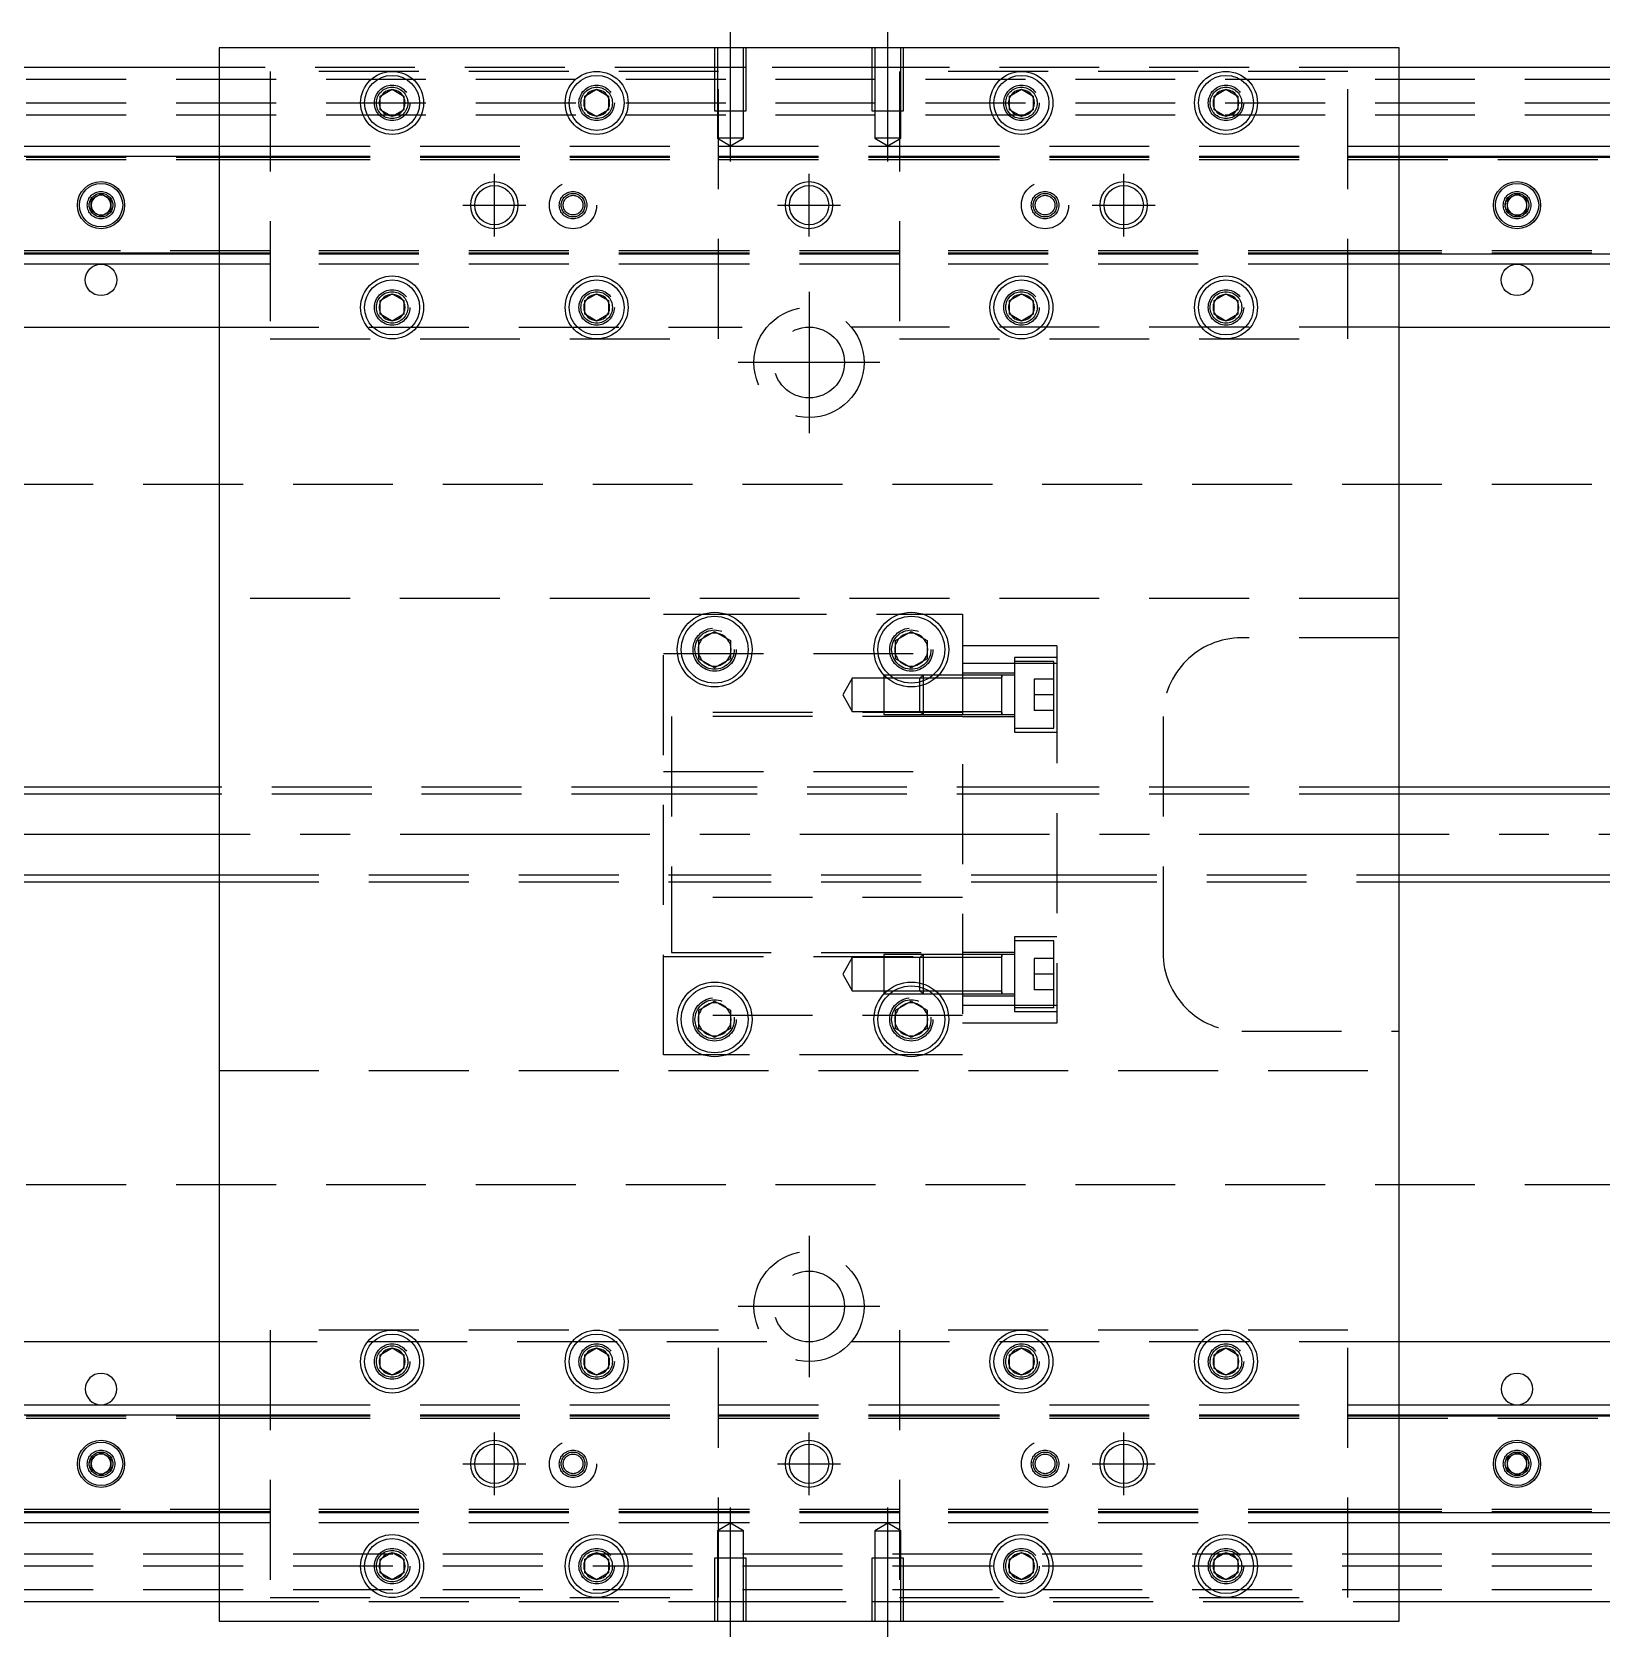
# Model space of a CAD drawing. Extents: x -8 to 770, y -272 to 102.
# Drawn here: x 191.2 to 390.8, y -102 to 102 of the extents above; entities that cross this region are included whole.
import ezdxf

# ---------------------------------------------------------------- set-up
doc = ezdxf.new("R2010")
doc.units = 0
doc.linetypes.add('CENTER', pattern=[50.8, 31.75, -6.35, 6.35, -6.35])
doc.linetypes.add('DASHED', pattern=[19.05, 12.7, -6.35])
doc.layers.get('0').update_dxf_attribs({"linetype": 'CONTINUOUS'})
doc.layers.add('CENTER', color=1, linetype='CENTER')

msp = doc.modelspace()

# ---------------------------------------------------------------- linework, layer by layer
at = {"color": 7, "linetype": 'CONTINUOUS'}
for p, q in [((365, 100), (215, 100)), ((215, 100), (215, -100)), ((365, -100), (365, 100)), ((215, 97.5), (0, 97.5)), ((580, 97.5), (365, 97.5)), ((235.5, 93.866026), (237, 94.73205)), ((235.5, 92.133974), (235.5, 93.866026)), ((237, 94.73205), (238.5, 93.866026)), ((238.5, 93.866026), (238.5, 92.133974)), ((261.5, 93.866026), (263, 94.73205)), ((261.5, 92.133974), (261.5, 93.866026)), ((263, 94.73205), (264.5, 93.866026)), ((264.5, 93.866026), (264.5, 92.133974)), ((315.5, 93.866026), (317, 94.73205)), ((315.5, 92.133974), (315.5, 93.866026)), ((317, 94.73205), (318.5, 93.866026)), ((318.5, 93.866026), (318.5, 92.133974)), ((341.5, 93.866026), (343, 94.73205)), ((341.5, 92.133974), (341.5, 93.866026)), ((343, 94.73205), (344.5, 93.866026)), ((344.5, 93.866026), (344.5, 92.133974)), ((237, 91.26795), (235.5, 92.133974)), ((238.5, 92.133974), (237, 91.26795)), ((263, 91.26795), (261.5, 92.133974)), ((264.5, 92.133974), (263, 91.26795)), ((317, 91.26795), (315.5, 92.133974)), ((318.5, 92.133974), (317, 91.26795)), ((343, 91.26795), (341.5, 92.133974)), ((344.5, 92.133974), (343, 91.26795)), ((0, 87.5), (215, 87.5)), ((0, 86.247728), (215, 86.247728)), ((365, 87.5), (580, 87.5)), ((365, 86.247728), (580, 86.247728)), ((198.75, 80.721688), (200, 81.443376)), ((198.75, 79.278312), (198.75, 80.721688)), ((200, 81.443376), (201.25, 80.721688)), ((201.25, 80.721688), (201.25, 79.278312)), ((380, 81.443376), (378.75, 80.721688)), ((378.75, 80.721688), (378.75, 79.278312)), ((381.25, 80.721688), (380, 81.443376)), ((381.25, 79.278312), (381.25, 80.721688)), ((200, 78.556624), (198.75, 79.278312)), ((201.25, 79.278312), (200, 78.556624)), ((378.75, 79.278312), (380, 78.556624)), ((380, 78.556624), (381.25, 79.278312)), ((215, 73.752272), (0, 73.752272)), ((580, 73.752272), (365, 73.752272)), ((215, 72.5), (0, 72.5)), ((580, 72.5), (365, 72.5)), ((235.5, 67.866026), (237, 68.73205)), ((235.5, 66.133974), (235.5, 67.866026)), ((237, 68.73205), (238.5, 67.866026)), ((238.5, 67.866026), (238.5, 66.133974)), ((261.5, 67.866026), (263, 68.73205)), ((261.5, 66.133974), (261.5, 67.866026)), ((263, 68.73205), (264.5, 67.866026)), ((264.5, 67.866026), (264.5, 66.133974)), ((315.5, 67.866026), (317, 68.73205)), ((315.5, 66.133974), (315.5, 67.866026)), ((317, 68.73205), (318.5, 67.866026)), ((318.5, 67.866026), (318.5, 66.133974)), ((341.5, 67.866026), (343, 68.73205)), ((341.5, 66.133974), (341.5, 67.866026)), ((343, 68.73205), (344.5, 67.866026)), ((344.5, 67.866026), (344.5, 66.133974)), ((237, 65.26795), (235.5, 66.133974)), ((238.5, 66.133974), (237, 65.26795)), ((263, 65.26795), (261.5, 66.133974)), ((264.5, 66.133974), (263, 65.26795)), ((317, 65.26795), (315.5, 66.133974)), ((318.5, 66.133974), (317, 65.26795)), ((343, 65.26795), (341.5, 66.133974)), ((344.5, 66.133974), (343, 65.26795)), ((175.361903, 64.5), (215, 64.5)), ((365, 64.5), (404.638097, 64.5)), ((276, 24.6547), (278, 25.809402)), ((276, 22.3453), (276, 24.6547)), ((278, 25.809402), (280, 24.6547)), ((280, 24.6547), (280, 22.3453)), ((301, 24.6547), (303, 25.809402)), ((301, 22.3453), (301, 24.6547)), ((303, 25.809402), (305, 24.6547)), ((305, 24.6547), (305, 22.3453)), ((278, 21.190598), (276, 22.3453)), ((280, 22.3453), (278, 21.190598)), ((303, 21.190598), (301, 22.3453)), ((305, 22.3453), (303, 21.190598)), ((314.5, 15.254372), (314.5, 20.253526)), ((314.5, 15.253516), (314.5, 20.253526)), ((215, 6), (60.5, 6)), ((525, 6), (365, 6)), ((60.5, -6), (215, -6)), ((365, -6), (525, -6)), ((314.5, -20.253526), (314.5, -15.253516)), ((314.5, -20.253526), (314.5, -19.85352)), ((276, -22.3453), (278, -21.190598)), ((276, -24.6547), (276, -22.3453)), ((278, -21.190598), (280, -22.3453)), ((280, -22.3453), (280, -24.6547)), ((301, -22.3453), (303, -21.190598)), ((301, -24.6547), (301, -22.3453)), ((303, -21.190598), (305, -22.3453)), ((305, -22.3453), (305, -24.6547)), ((278, -25.809402), (276, -24.6547)), ((280, -24.6547), (278, -25.809402)), ((303, -25.809402), (301, -24.6547)), ((305, -24.6547), (303, -25.809402)), ((215, -64.5), (175.361903, -64.5)), ((235.5, -66.133974), (237, -65.26795)), ((237, -65.26795), (238.5, -66.133974)), ((261.5, -66.133974), (263, -65.26795)), ((263, -65.26795), (264.5, -66.133974)), ((315.5, -66.133974), (317, -65.26795)), ((317, -65.26795), (318.5, -66.133974)), ((341.5, -66.133974), (343, -65.26795)), ((343, -65.26795), (344.5, -66.133974)), ((404.638097, -64.5), (365, -64.5)), ((235.5, -67.866026), (235.5, -66.133974)), ((238.5, -66.133974), (238.5, -67.866026)), ((261.5, -67.866026), (261.5, -66.133974)), ((264.5, -66.133974), (264.5, -67.866026)), ((315.5, -67.866026), (315.5, -66.133974)), ((318.5, -66.133974), (318.5, -67.866026)), ((341.5, -67.866026), (341.5, -66.133974)), ((344.5, -66.133974), (344.5, -67.866026)), ((237, -68.73205), (235.5, -67.866026)), ((238.5, -67.866026), (237, -68.73205)), ((263, -68.73205), (261.5, -67.866026)), ((264.5, -67.866026), (263, -68.73205)), ((317, -68.73205), (315.5, -67.866026)), ((318.5, -67.866026), (317, -68.73205)), ((343, -68.73205), (341.5, -67.866026)), ((344.5, -67.866026), (343, -68.73205)), ((0, -72.5), (215, -72.5)), ((365, -72.5), (580, -72.5)), ((0, -73.752272), (215, -73.752272)), ((365, -73.752272), (580, -73.752272)), ((198.75, -79.278312), (200, -78.556624)), ((198.75, -80.721688), (198.75, -79.278312)), ((200, -78.556624), (201.25, -79.278312)), ((201.25, -79.278312), (201.25, -80.721688)), ((380, -78.556624), (378.75, -79.278312)), ((378.75, -79.278312), (378.75, -80.721688)), ((381.25, -79.278312), (380, -78.556624)), ((381.25, -80.721688), (381.25, -79.278312)), ((200, -81.443376), (198.75, -80.721688)), ((201.25, -80.721688), (200, -81.443376)), ((378.75, -80.721688), (380, -81.443376)), ((380, -81.443376), (381.25, -80.721688)), ((215, -86.247728), (0, -86.247728)), ((215, -87.5), (0, -87.5)), ((580, -86.247728), (365, -86.247728)), ((580, -87.5), (365, -87.5)), ((235.5, -92.133974), (237, -91.26795)), ((237, -91.26795), (238.5, -92.133974)), ((261.5, -92.133974), (263, -91.26795)), ((263, -91.26795), (264.5, -92.133974)), ((315.5, -92.133974), (317, -91.26795)), ((317, -91.26795), (318.5, -92.133974)), ((341.5, -92.133974), (343, -91.26795)), ((343, -91.26795), (344.5, -92.133974)), ((235.5, -93.866026), (235.5, -92.133974)), ((238.5, -92.133974), (238.5, -93.866026)), ((261.5, -93.866026), (261.5, -92.133974)), ((264.5, -92.133974), (264.5, -93.866026)), ((315.5, -93.866026), (315.5, -92.133974)), ((318.5, -92.133974), (318.5, -93.866026)), ((341.5, -93.866026), (341.5, -92.133974)), ((344.5, -92.133974), (344.5, -93.866026)), ((237, -94.73205), (235.5, -93.866026)), ((238.5, -93.866026), (237, -94.73205)), ((263, -94.73205), (261.5, -93.866026)), ((264.5, -93.866026), (263, -94.73205)), ((317, -94.73205), (315.5, -93.866026)), ((318.5, -93.866026), (317, -94.73205)), ((343, -94.73205), (341.5, -93.866026)), ((344.5, -93.866026), (343, -94.73205)), ((0, -97.5), (215, -97.5)), ((365, -97.5), (580, -97.5)), ((215, -100), (365, -100))]:
    msp.add_line(p, q, dxfattribs=at)
at = {"color": 3, "linetype": 'DASHED'}
for p, q in [((278.000006, 100), (278.000006, 92)), ((278.35, 100), (278.35, 92)), ((281.65, 92), (281.65, 100)), ((281.999994, 92), (281.999994, 100)), ((298.000006, 100), (298.000006, 92)), ((298.35, 100), (298.35, 92)), ((301.65, 92), (301.65, 100)), ((301.999994, 92), (301.999994, 100)), ((0, 96), (580, 96)), ((278.000006, 97.5), (215, 97.5)), ((278.5, 97), (221.5, 97)), ((221.5, 97), (221.5, 63)), ((281.999994, 97.5), (278.000006, 97.5)), ((278.5, 63), (278.5, 97)), ((298.000006, 97.5), (281.999994, 97.5)), ((301.999994, 97.5), (298.000006, 97.5)), ((358.5, 97), (301.5, 97)), ((301.5, 97), (301.5, 63)), ((365, 97.5), (301.999994, 97.5)), ((358.5, 63), (358.5, 97)), ((0, 93), (580, 93)), ((238.973226, 93.326156), (239, 93)), ((261, 93), (261.023172, 93.30356)), ((278.000006, 92), (281.999994, 92)), ((278.35, 92), (278.35, 88.5)), ((281.65, 88.5), (281.65, 92)), ((298.000006, 92), (301.999994, 92)), ((298.35, 92), (298.35, 88.5)), ((301.65, 88.5), (301.65, 92)), ((318.973226, 93.326156), (319, 93)), ((341, 93), (341.023172, 93.30356)), ((0, 91.5), (580, 91.5)), ((281.65, 88.5), (278.35, 88.5)), ((278.35, 88.5), (280, 87.547372)), ((280, 87.547372), (281.65, 88.5)), ((301.65, 88.5), (298.35, 88.5)), ((298.35, 88.5), (300, 87.547372)), ((300, 87.547372), (301.65, 88.5)), ((0, 86.1147), (215, 86.1147)), ((0, 86.1), (221.5, 86.1)), ((0, 85.8), (221.5, 85.8)), ((215, 87.5), (221.5, 87.5)), ((215, 86.247728), (221.5, 86.247728)), ((215, 86.1147), (221.5, 86.1147)), ((221.5, 87.5), (278.5, 87.5)), ((221.5, 86.247728), (278.5, 86.247728)), ((221.5, 86.1147), (278.5, 86.1147)), ((221.5, 86.1), (278.5, 86.1)), ((221.5, 85.8), (278.5, 85.8)), ((278.5, 87.5), (301.5, 87.5)), ((278.5, 86.247728), (301.5, 86.247728)), ((278.5, 86.1147), (301.5, 86.1147)), ((278.5, 86.1), (301.5, 86.1)), ((278.5, 85.8), (301.5, 85.8)), ((301.5, 87.5), (358.5, 87.5)), ((301.5, 86.247728), (358.5, 86.247728)), ((301.5, 86.1147), (358.5, 86.1147)), ((301.5, 86.1), (358.5, 86.1)), ((301.5, 86.1), (358.5, 86.1)), ((301.5, 85.8), (358.5, 85.8)), ((301.5, 85.8), (358.5, 85.8)), ((358.5, 87.5), (365, 87.5)), ((358.5, 86.247728), (365, 86.247728)), ((358.5, 86.1147), (365, 86.1147)), ((358.5, 86.1), (580, 86.1)), ((358.5, 85.8), (580, 85.8)), ((365, 86.1147), (580, 86.1147)), ((201.477374, 80.25955), (201.5, 80)), ((378.522626, 80.25955), (378.5, 80)), ((221.5, 74.2), (0, 74.2)), ((221.5, 73.9), (0, 73.9)), ((215, 73.8853), (0, 73.8853)), ((221.5, 73.8853), (215, 73.8853)), ((221.5, 73.752272), (215, 73.752272)), ((278.5, 74.2), (221.5, 74.2)), ((278.5, 73.9), (221.5, 73.9)), ((278.5, 73.8853), (221.5, 73.8853)), ((278.5, 73.752272), (221.5, 73.752272)), ((301.5, 74.2), (278.5, 74.2)), ((301.5, 73.9), (278.5, 73.9)), ((301.5, 73.8853), (278.5, 73.8853)), ((301.5, 73.752272), (278.5, 73.752272)), ((358.5, 74.2), (301.5, 74.2)), ((358.5, 73.9), (301.5, 73.9)), ((358.5, 73.8853), (301.5, 73.8853)), ((358.5, 73.752272), (301.5, 73.752272)), ((580, 74.2), (358.5, 74.2)), ((580, 73.9), (358.5, 73.9)), ((365, 73.8853), (358.5, 73.8853)), ((365, 73.752272), (358.5, 73.752272)), ((580, 73.8853), (365, 73.8853)), ((221.5, 72.5), (215, 72.5)), ((278.5, 72.5), (221.5, 72.5)), ((301.5, 72.5), (278.5, 72.5)), ((358.5, 72.5), (301.5, 72.5)), ((365, 72.5), (358.5, 72.5)), ((235, 67), (235.030168, 67.346066)), ((264.973226, 67.326156), (265, 67)), ((315, 67), (315.030168, 67.346066)), ((344.973226, 67.326156), (345, 67)), ((215, 64.5), (281.5, 64.5)), ((365, 64.5), (295.361903, 64.5)), ((221.5, 63), (278.5, 63)), ((301.5, 63), (358.5, 63)), ((580, 44.5), (0, 44.5)), ((365, 30), (215, 30)), ((271.5, 28), (276.47931, 28)), ((271.5, -28), (271.5, 28)), ((276.47931, 28), (279.52069, 28)), ((279.52069, 28), (301.47931, 28)), ((301.47931, 28), (304.52069, 28)), ((304.52069, 28), (309.5, 28)), ((309.5, 28), (309.5, -28)), ((365, 25), (345, 25)), ((271.5, 23), (309.5, 23)), ((275.5, 23.5), (275.518502, 23.803588)), ((300.5, 23.5), (300.518502, 23.803588)), ((321.5, 24), (309.5, 24)), ((316.1, 22.50352), (316.1, 13.00352)), ((321.5, 22.50352), (316.1, 22.50352)), ((321.5, 24), (321.5, 21.748564)), ((321.5, 21.748564), (309.5, 21.748564)), ((316.1, 20.50352), (309.5, 20.50352)), ((321.1, 22.00352), (316.1, 22.00352)), ((321.1, 13.50352), (321.1, 22.00352)), ((321.5, 21.748564), (321.5, -21.748564)), ((295.5, 19.85352), (294.287564, 17.75352)), ((295.5, 15.65352), (295.5, 19.85352)), ((299.5, 19.85352), (295.5, 19.85352)), ((299.5, 20.253516), (299.5, 15.253526)), ((299.532604, 20.253516), (299.5, 20.253516)), ((304.1, 19.85352), (299.5, 19.85352)), ((300.25722, 20.253516), (299.532604, 20.253516)), ((304.5, 20.253518), (300.25722, 20.253516)), ((304.5, 20.25352), (304.1, 19.85352)), ((304.1, 19.39482), (304.1, 19.85352)), ((305.183046, 19.85352), (304.1, 19.85352)), ((304.1, 18.879124), (304.1, 19.39482)), ((304.1, 15.65352), (304.1, 18.879124)), ((304.5, 20.25352), (304.5, 19.523506)), ((305.742786, 20.25352), (304.5, 20.25352)), ((305.74278, 20.253516), (304.5, 20.253518)), ((304.5, 19.523506), (304.5, 18.99306)), ((304.5, 18.99306), (304.5, 15.25352)), ((306.04396, 19.85352), (305.183046, 19.85352)), ((306.467396, 20.253516), (305.74278, 20.253516)), ((306.467402, 20.25352), (305.742786, 20.25352)), ((309.5, 19.85352), (306.04396, 19.85352)), ((309.5, 20.253516), (306.467396, 20.253516)), ((309.5, 20.253518), (306.467402, 20.25352)), ((314.505, 20.25352), (309.5, 20.253518)), ((314.5, 19.85352), (309.5, 19.85352)), ((316.1, 20.25352), (314.495, 20.25352)), ((314.5, 19.996122), (314.5, 20.25352)), ((314.5, 20.25352), (314.5, 19.996072)), ((314.5, 15.51097), (314.5, 19.996122)), ((318.6, 19.75352), (318.6, 17.75352)), ((321.1, 19.75352), (318.6, 19.75352)), ((294.287564, 17.75352), (295.5, 15.65352)), ((318.6, 17.75352), (318.6, 15.75352)), ((321.1, 17.75352), (318.6, 17.75352)), ((309.5, 15.5), (271.5, 15.5)), ((272.5, 15), (272.5, -15)), ((309.5, 15), (272.5, 15)), ((295.5, 15.65352), (299.5, 15.65352)), ((299.5, 15.65352), (304.1, 15.65352)), ((299.5, 15.253526), (304.5, 15.253524)), ((304.1, 15.65352), (309.5, 15.65352)), ((304.1, 15.65352), (304.5, 15.25352)), ((304.1, 15.65352), (309.5, 15.65352)), ((304.5, 15.253524), (309.5, 15.253526)), ((304.5, 15.25352), (309.5, 15.25352)), ((309.5, 15.65352), (314.5, 15.65352)), ((309.5, 15.25352), (314.505, 15.25352)), ((309.5, 15.00352), (316.1, 15.00352)), ((314.495, 15.25352), (316.1, 15.25352)), ((314.5, 15.510988), (314.5, 15.25352)), ((314.5, 15.25352), (314.5, 15.51097)), ((314.5, 15.253516), (314.5, 15.254372)), ((321.1, 15.75352), (318.6, 15.75352)), ((335, 15), (335, -15)), ((316.1, 13.50352), (321.1, 13.50352)), ((316.1, 13.00352), (321.5, 13.00352)), ((271.5, 8), (309.5, 8)), ((272.5, 6), (215, 6)), ((272.5, 5.125), (215, 5.125)), ((321.5, 6), (272.5, 6)), ((321.5, 5.125), (272.5, 5.125)), ((365, 6), (321.5, 6)), ((365, 5.125), (321.5, 5.125)), ((215, -5.125), (272.5, -5.125)), ((215, -6), (272.5, -6)), ((272.5, -5.125), (321.5, -5.125)), ((272.5, -6), (321.5, -6)), ((321.5, -5.125), (365, -5.125)), ((321.5, -6), (365, -6)), ((309.5, -8), (271.5, -8)), ((316.1, -13.00352), (316.1, -22.50352)), ((321.5, -13.00352), (316.1, -13.00352)), ((321.1, -13.50352), (316.1, -13.50352)), ((321.1, -22.00352), (321.1, -13.50352)), ((271.5, -15.5), (309.5, -15.5)), ((272.5, -15), (309.5, -15)), ((295.5, -15.65352), (294.287564, -17.75352)), ((295.5, -19.85352), (295.5, -15.65352)), ((299.5, -15.65352), (295.5, -15.65352)), ((304.5, -15.253524), (299.5, -15.253526)), ((299.5, -15.253526), (299.5, -20.253516)), ((304.1, -15.65352), (299.5, -15.65352)), ((304.5, -15.25352), (304.1, -15.65352)), ((304.1, -18.879124), (304.1, -15.65352)), ((309.5, -15.65352), (304.1, -15.65352)), ((309.5, -15.65352), (304.1, -15.65352)), ((304.5, -15.25352), (304.5, -18.99306)), ((309.5, -15.25352), (304.5, -15.25352)), ((309.5, -15.253526), (304.5, -15.253524)), ((316.1, -15.00352), (309.5, -15.00352)), ((314.505, -15.25352), (309.5, -15.25352)), ((314.5, -15.65352), (309.5, -15.65352)), ((316.1, -15.25352), (314.495, -15.25352)), ((314.5, -15.65352), (314.5, -15.253516)), ((314.5, -15.51092), (314.5, -15.25352)), ((314.5, -15.25352), (314.5, -15.51097)), ((314.5, -19.996072), (314.5, -15.51092)), ((314.5, -19.85352), (314.5, -15.65352)), ((318.6, -15.75352), (318.6, -17.75352)), ((321.1, -15.75352), (318.6, -15.75352)), ((294.287564, -17.75352), (295.5, -19.85352)), ((318.6, -17.75352), (318.6, -19.75352)), ((321.1, -17.75352), (318.6, -17.75352)), ((295.5, -19.85352), (299.5, -19.85352)), ((299.5, -19.85352), (304.1, -19.85352)), ((299.5, -20.253516), (299.532604, -20.253516)), ((299.532604, -20.253516), (300.25722, -20.253516)), ((300.25722, -20.253516), (304.5, -20.253518)), ((304.1, -19.39482), (304.1, -18.879124)), ((304.1, -19.85352), (304.1, -19.39482)), ((304.1, -19.85352), (305.183046, -19.85352)), ((304.1, -19.85352), (304.5, -20.25352)), ((304.5, -18.99306), (304.5, -19.523506)), ((304.5, -19.523506), (304.5, -20.25352)), ((304.5, -20.253518), (305.74278, -20.253516)), ((304.5, -20.25352), (305.742786, -20.25352)), ((305.183046, -19.85352), (306.04396, -19.85352)), ((305.74278, -20.253516), (306.467396, -20.253516)), ((305.742786, -20.25352), (306.467402, -20.25352)), ((306.04396, -19.85352), (309.5, -19.85352)), ((306.467396, -20.253516), (309.5, -20.253516)), ((306.467402, -20.25352), (309.5, -20.253518)), ((309.5, -19.85352), (314.5, -19.85352)), ((309.5, -20.253518), (314.505, -20.25352)), ((314.495, -20.25352), (316.1, -20.25352)), ((314.5, -19.996054), (314.5, -20.25352)), ((314.5, -20.25352), (314.5, -19.996072)), ((321.1, -19.75352), (318.6, -19.75352)), ((309.5, -20.50352), (316.1, -20.50352)), ((321.5, -21.748564), (309.5, -21.748564)), ((316.1, -22.00352), (321.1, -22.00352)), ((321.5, -21.748564), (321.5, -24)), ((309.5, -23), (271.5, -23)), ((280.483582, -23.213962), (280.5, -23.5)), ((305.483582, -23.213962), (305.5, -23.5)), ((321.5, -24), (309.5, -24)), ((316.1, -22.50352), (321.5, -22.50352)), ((345, -25), (365, -25)), ((276.47931, -28), (271.5, -28)), ((279.52069, -28), (276.47931, -28)), ((301.47931, -28), (279.52069, -28)), ((304.52069, -28), (301.47931, -28)), ((309.5, -28), (304.52069, -28)), ((215, -30), (365, -30)), ((0, -44.5), (580, -44.5)), ((278.5, -63), (221.5, -63)), ((221.5, -63), (221.5, -97)), ((278.5, -97), (278.5, -63)), ((358.5, -63), (301.5, -63)), ((301.5, -63), (301.5, -97)), ((358.5, -97), (358.5, -63)), ((284.638097, -64.5), (215, -64.5)), ((365, -64.5), (295.361903, -64.5)), ((238.973226, -66.673844), (239, -67)), ((261, -67), (261.023172, -66.69644)), ((318.973226, -66.673844), (319, -67)), ((341, -67), (341.023172, -66.69644)), ((215, -72.5), (221.5, -72.5)), ((221.5, -72.5), (278.5, -72.5)), ((278.5, -72.5), (301.5, -72.5)), ((301.5, -72.5), (358.5, -72.5)), ((358.5, -72.5), (365, -72.5)), ((0, -73.8853), (215, -73.8853)), ((0, -73.9), (221.5, -73.9)), ((0, -74.2), (221.5, -74.2)), ((215, -73.752272), (221.5, -73.752272)), ((215, -73.8853), (221.5, -73.8853)), ((221.5, -73.752272), (278.5, -73.752272)), ((221.5, -73.8853), (278.5, -73.8853)), ((221.5, -73.9), (278.5, -73.9)), ((221.5, -74.2), (278.5, -74.2)), ((278.5, -73.752272), (301.5, -73.752272)), ((278.5, -73.8853), (301.5, -73.8853)), ((278.5, -73.9), (301.5, -73.9)), ((278.5, -74.2), (301.5, -74.2)), ((301.5, -73.752272), (358.5, -73.752272)), ((301.5, -73.8853), (358.5, -73.8853)), ((301.5, -73.9), (358.5, -73.9)), ((301.5, -74.2), (358.5, -74.2)), ((358.5, -73.752272), (365, -73.752272)), ((358.5, -73.8853), (365, -73.8853)), ((358.5, -73.9), (580, -73.9)), ((358.5, -74.2), (580, -74.2)), ((365, -73.8853), (580, -73.8853)), ((198.5, -80), (198.516134, -79.78059)), ((381.5, -80), (381.483866, -79.78059)), ((221.5, -85.8), (0, -85.8)), ((221.5, -86.1), (0, -86.1)), ((215, -86.1147), (0, -86.1147)), ((221.5, -86.1147), (215, -86.1147)), ((221.5, -86.247728), (215, -86.247728)), ((221.5, -87.5), (215, -87.5)), ((278.5, -85.8), (221.5, -85.8)), ((278.5, -86.1), (221.5, -86.1)), ((278.5, -86.1147), (221.5, -86.1147)), ((278.5, -86.247728), (221.5, -86.247728)), ((278.5, -87.5), (221.5, -87.5)), ((280, -87.547372), (278.35, -88.5)), ((301.5, -85.8), (278.5, -85.8)), ((301.5, -86.1), (278.5, -86.1)), ((301.5, -86.1147), (278.5, -86.1147)), ((301.5, -86.247728), (278.5, -86.247728)), ((301.5, -87.5), (278.5, -87.5)), ((281.65, -88.5), (280, -87.547372)), ((300, -87.547372), (298.35, -88.5)), ((301.65, -88.5), (300, -87.547372)), ((358.5, -85.8), (301.5, -85.8)), ((358.5, -85.8), (301.5, -85.8)), ((358.5, -86.1), (301.5, -86.1)), ((358.5, -86.1), (301.5, -86.1)), ((358.5, -86.1147), (301.5, -86.1147)), ((358.5, -86.247728), (301.5, -86.247728)), ((358.5, -87.5), (301.5, -87.5)), ((580, -85.8), (358.5, -85.8)), ((580, -86.1), (358.5, -86.1)), ((365, -86.1147), (358.5, -86.1147)), ((365, -86.247728), (358.5, -86.247728)), ((365, -87.5), (358.5, -87.5)), ((580, -86.1147), (365, -86.1147)), ((278.35, -88.5), (280, -88.5)), ((278.35, -88.5), (278.35, -92)), ((280, -88.5), (281.65, -88.5)), ((281.65, -92), (281.65, -88.5)), ((298.35, -88.5), (300, -88.5)), ((298.35, -88.5), (298.35, -92)), ((300, -88.5), (301.65, -88.5)), ((301.65, -92), (301.65, -88.5)), ((580, -91.5), (0, -91.5)), ((580, -93), (0, -93)), ((235, -93), (235.030168, -92.653934)), ((264.973226, -92.673844), (265, -93)), ((281.999994, -92), (278.000006, -92)), ((278.000006, -92), (278.000006, -100)), ((278.35, -92), (278.35, -100)), ((281.65, -100), (281.65, -92)), ((281.999994, -100), (281.999994, -92)), ((301.999994, -92), (298.000006, -92)), ((298.000006, -92), (298.000006, -100)), ((298.35, -92), (298.35, -100)), ((301.65, -100), (301.65, -92)), ((301.999994, -100), (301.999994, -92)), ((315, -93), (315.030168, -92.653934)), ((344.973226, -92.673844), (345, -93)), ((580, -96), (0, -96)), ((215, -97.5), (278.000006, -97.5)), ((221.5, -97), (278.5, -97)), ((278.000006, -97.5), (281.999994, -97.5)), ((281.999994, -97.5), (298.000006, -97.5)), ((298.000006, -97.5), (301.999994, -97.5)), ((301.5, -97), (358.5, -97)), ((301.999994, -97.5), (365, -97.5))]:
    msp.add_line(p, q, dxfattribs=at)
at = {"color": 3, "linetype": 'CONTINUOUS'}
for p, q in [((215, 5.125), (60.5, 5.125)), ((525, 5.125), (365, 5.125)), ((60.5, -5.125), (215, -5.125)), ((365, -5.125), (525, -5.125))]:
    msp.add_line(p, q, dxfattribs=at)
at = {"color": 7, "linetype": 'CONTINUOUS'}
for centre, radius in [((237, 93), 4), ((237, 93), 3.5), ((263, 93), 4), ((263, 93), 3.5), ((317, 93), 4), ((317, 93), 3.5), ((343, 93), 4), ((343, 93), 3.5), ((200, 80), 3), ((200, 80), 2.75), ((250, 80), 2.5), ((290, 80), 3), ((290, 80), 2.5), ((330, 80), 2.5), ((380, 80), 3), ((380, 80), 2.75), ((200, 70.5), 2), ((380, 70.5), 2), ((237, 67), 4), ((237, 67), 3.5), ((263, 67), 4), ((263, 67), 3.5), ((317, 67), 4), ((317, 67), 3.5), ((343, 67), 4), ((343, 67), 3.5), ((278, 23.5), 4.75), ((278, 23.5), 4.25), ((303, 23.5), 4.75), ((303, 23.5), 4.25), ((278, -23.5), 4.75), ((278, -23.5), 4.25), ((303, -23.5), 4.75), ((303, -23.5), 4.25), ((237, -67), 4), ((263, -67), 4), ((317, -67), 4), ((343, -67), 4), ((237, -67), 3.5), ((263, -67), 3.5), ((317, -67), 3.5), ((343, -67), 3.5), ((200, -80), 3), ((200, -80), 2.75), ((250, -80), 2.5), ((290, -80), 3), ((290, -80), 2.5), ((330, -80), 2.5), ((380, -80), 3), ((380, -80), 2.75), ((237, -93), 4), ((237, -93), 3.5), ((263, -93), 4), ((263, -93), 3.5), ((317, -93), 4), ((317, -93), 3.5), ((343, -93), 4), ((343, -93), 3.5)]:
    msp.add_circle(centre, radius, dxfattribs=at)
at = {"color": 3, "linetype": 'DASHED'}
for centre, radius in [((237, 93), 2.25), ((237, 93), 2), ((263, 93), 2.25), ((263, 93), 2), ((317, 93), 2.25), ((317, 93), 2), ((343, 93), 2.25), ((343, 93), 2), ((200, 80), 1.75), ((260, 80), 3), ((260, 80), 1.75), ((320, 80), 3), ((320, 80), 1.75), ((380, 80), 1.75), ((200, 80), 1.5), ((260, 80), 1.5), ((260, 80), 1.25), ((320, 80), 1.5), ((320, 80), 1.25), ((380, 80), 1.5), ((237, 67), 2.25), ((237, 67), 2), ((263, 67), 2.25), ((263, 67), 2), ((317, 67), 2.25), ((317, 67), 2), ((343, 67), 2.25), ((343, 67), 2), ((290, 60), 7), ((290, 60), 4.5), ((278, 23.5), 2.75), ((278, 23.5), 2.5), ((303, 23.5), 2.75), ((303, 23.5), 2.5), ((278, -23.5), 2.75), ((278, -23.5), 2.5), ((303, -23.5), 2.75), ((303, -23.5), 2.5), ((290, -60), 7), ((290, -60), 4.5), ((237, -67), 2.25), ((237, -67), 2), ((263, -67), 2.25), ((263, -67), 2), ((317, -67), 2.25), ((317, -67), 2), ((343, -67), 2.25), ((343, -67), 2), ((260, -80), 3), ((320, -80), 3), ((200, -80), 1.75), ((200, -80), 1.5), ((260, -80), 1.75), ((260, -80), 1.5), ((260, -80), 1.25), ((320, -80), 1.75), ((320, -80), 1.5), ((320, -80), 1.25), ((380, -80), 1.75), ((380, -80), 1.5), ((237, -93), 2.25), ((237, -93), 2), ((263, -93), 2.25), ((263, -93), 2), ((317, -93), 2.25), ((317, -93), 2), ((343, -93), 2.25), ((343, -93), 2)]:
    msp.add_circle(centre, radius, dxfattribs=at)
at = {"color": 3, "linetype": 'CONTINUOUS'}
for centre in [(250, 80), (330, 80), (250, -80), (330, -80)]:
    msp.add_circle(centre, 3, dxfattribs=at)
at = {"color": 7, "linetype": 'CONTINUOUS'}
for centre, radius, start, end in [((237, 93), 1.65, 144.619977, 155.380023), ((237, 93), 1.65, 95.380023, 144.619977), ((237, 93), 1.65, 84.619977, 95.380023), ((237, 93), 1.65, 35.380023, 84.619977), ((237, 93), 1.65, 24.619977, 35.380023), ((263, 93), 1.65, 144.619977, 155.380023), ((263, 93), 1.65, 95.380023, 144.619977), ((263, 93), 1.65, 84.619977, 95.380023), ((263, 93), 1.65, 35.380023, 84.619977), ((263, 93), 1.65, 24.619977, 35.380023), ((317, 93), 1.65, 144.619977, 155.380023), ((317, 93), 1.65, 95.380023, 144.619977), ((317, 93), 1.65, 84.619977, 95.380023), ((317, 93), 1.65, 35.380023, 84.619977), ((317, 93), 1.65, 24.619977, 35.380023), ((343, 93), 1.65, 144.619977, 155.380023), ((343, 93), 1.65, 95.380023, 144.619977), ((343, 93), 1.65, 84.619977, 95.380023), ((343, 93), 1.65, 35.380023, 84.619977), ((343, 93), 1.65, 24.619977, 35.380023), ((237, 93), 1.65, 155.380023, 180), ((237, 93), 1.65, 180, 204.619977), ((237, 93), 1.65, 204.619977, 215.380023), ((237, 93), 1.65, 215.380023, 264.619977), ((237, 93), 1.65, 275.380023, 324.619977), ((237, 93), 1.65, 324.619977, 335.380023), ((237, 93), 1.65, 335.380023, 24.619977), ((263, 93), 1.65, 155.380023, 180), ((263, 93), 1.65, 180, 204.619977), ((263, 93), 1.65, 204.619977, 215.380023), ((263, 93), 1.65, 215.380023, 264.619977), ((263, 93), 1.65, 275.380023, 324.619977), ((263, 93), 1.65, 324.619977, 335.380023), ((263, 93), 1.65, 335.380023, 24.619977), ((317, 93), 1.65, 155.380023, 180), ((317, 93), 1.65, 180, 204.619977), ((317, 93), 1.65, 204.619977, 215.380023), ((317, 93), 1.65, 215.380023, 264.619977), ((317, 93), 1.65, 275.380023, 324.619977), ((317, 93), 1.65, 324.619977, 335.380023), ((317, 93), 1.65, 335.380023, 24.619977), ((343, 93), 1.65, 155.380023, 180), ((343, 93), 1.65, 180, 204.619977), ((343, 93), 1.65, 204.619977, 215.380023), ((343, 93), 1.65, 215.380023, 264.619977), ((343, 93), 1.65, 275.380023, 324.619977), ((343, 93), 1.65, 324.619977, 335.380023), ((343, 93), 1.65, 335.380023, 24.619977), ((237, 93), 1.65, 264.619977, 275.380023), ((263, 93), 1.65, 264.619977, 275.380023), ((317, 93), 1.65, 264.619977, 275.380023), ((343, 93), 1.65, 264.619977, 275.380023), ((200, 80), 1.25, 120, 180), ((200, 80), 1.25, 180, 240), ((200, 80), 1.25, 60, 120), ((200, 80), 1.25, 0, 60), ((200, 80), 1.25, 300, 0), ((380, 80), 1.25, 120, 180), ((380, 80), 1.25, 180, 240), ((380, 80), 1.25, 60, 120), ((380, 80), 1.25, 0, 60), ((380, 80), 1.25, 300, 0), ((200, 80), 1.25, 240, 300), ((380, 80), 1.25, 240, 300), ((237, 67), 1.65, 155.380023, 180), ((237, 67), 1.65, 144.619977, 155.380023), ((237, 67), 1.65, 95.380023, 144.619977), ((237, 67), 1.65, 84.619977, 95.380023), ((237, 67), 1.65, 35.380023, 84.619977), ((237, 67), 1.65, 24.619977, 35.380023), ((237, 67), 1.65, 335.380023, 24.619977), ((263, 67), 1.65, 155.380023, 180), ((263, 67), 1.65, 144.619977, 155.380023), ((263, 67), 1.65, 95.380023, 144.619977), ((263, 67), 1.65, 84.619977, 95.380023), ((263, 67), 1.65, 35.380023, 84.619977), ((263, 67), 1.65, 24.619977, 35.380023), ((263, 67), 1.65, 335.380023, 24.619977), ((317, 67), 1.65, 155.380023, 180), ((317, 67), 1.65, 144.619977, 155.380023), ((317, 67), 1.65, 95.380023, 144.619977), ((317, 67), 1.65, 84.619977, 95.380023), ((317, 67), 1.65, 35.380023, 84.619977), ((317, 67), 1.65, 24.619977, 35.380023), ((317, 67), 1.65, 335.380023, 24.619977), ((343, 67), 1.65, 155.380023, 180), ((343, 67), 1.65, 144.619977, 155.380023), ((343, 67), 1.65, 95.380023, 144.619977), ((343, 67), 1.65, 84.619977, 95.380023), ((343, 67), 1.65, 35.380023, 84.619977), ((343, 67), 1.65, 24.619977, 35.380023), ((343, 67), 1.65, 335.380023, 24.619977), ((237, 67), 1.65, 180, 204.619977), ((237, 67), 1.65, 204.619977, 215.380023), ((237, 67), 1.65, 215.380023, 264.619977), ((237, 67), 1.65, 264.619977, 275.380023), ((237, 67), 1.65, 275.380023, 324.619977), ((237, 67), 1.65, 324.619977, 335.380023), ((263, 67), 1.65, 180, 204.619977), ((263, 67), 1.65, 204.619977, 215.380023), ((263, 67), 1.65, 215.380023, 264.619977), ((263, 67), 1.65, 264.619977, 275.380023), ((263, 67), 1.65, 275.380023, 324.619977), ((263, 67), 1.65, 324.619977, 335.380023), ((317, 67), 1.65, 180, 204.619977), ((317, 67), 1.65, 204.619977, 215.380023), ((317, 67), 1.65, 215.380023, 264.619977), ((317, 67), 1.65, 264.619977, 275.380023), ((317, 67), 1.65, 275.380023, 324.619977), ((317, 67), 1.65, 324.619977, 335.380023), ((343, 67), 1.65, 180, 204.619977), ((343, 67), 1.65, 204.619977, 215.380023), ((343, 67), 1.65, 215.380023, 264.619977), ((343, 67), 1.65, 264.619977, 275.380023), ((343, 67), 1.65, 275.380023, 324.619977), ((343, 67), 1.65, 324.619977, 335.380023), ((278, 23.5), 2.1, 137.75279, 162.24721), ((278, 23.5), 2.1, 102.24721, 137.75279), ((278, 23.5), 2.1, 77.75279, 102.24721), ((278, 23.5), 2.1, 42.24721, 77.75279), ((278, 23.5), 2.1, 17.75279, 42.24721), ((303, 23.5), 2.1, 137.75279, 162.24721), ((303, 23.5), 2.1, 102.24721, 137.75279), ((303, 23.5), 2.1, 77.75279, 102.24721), ((303, 23.5), 2.1, 42.24721, 77.75279), ((303, 23.5), 2.1, 17.75279, 42.24721), ((278, 23.5), 2.1, 162.24721, 180), ((278, 23.5), 2.1, 180, 197.75279), ((278, 23.5), 2.1, 197.75279, 222.24721), ((278, 23.5), 2.1, 317.75279, 342.24721), ((278, 23.5), 2.1, 342.24721, 17.75279), ((303, 23.5), 2.1, 162.24721, 180), ((303, 23.5), 2.1, 180, 197.75279), ((303, 23.5), 2.1, 197.75279, 222.24721), ((303, 23.5), 2.1, 317.75279, 342.24721), ((303, 23.5), 2.1, 342.24721, 17.75279), ((278, 23.5), 2.1, 222.24721, 257.75279), ((278, 23.5), 2.1, 257.75279, 282.24721), ((278, 23.5), 2.1, 282.24721, 317.75279), ((303, 23.5), 2.1, 222.24721, 257.75279), ((303, 23.5), 2.1, 257.75279, 282.24721), ((303, 23.5), 2.1, 282.24721, 317.75279), ((278, -23.5), 2.1, 137.75279, 162.24721), ((278, -23.5), 2.1, 102.24721, 137.75279), ((278, -23.5), 2.1, 77.75279, 102.24721), ((278, -23.5), 2.1, 42.24721, 77.75279), ((278, -23.5), 2.1, 17.75279, 42.24721), ((303, -23.5), 2.1, 137.75279, 162.24721), ((303, -23.5), 2.1, 102.24721, 137.75279), ((303, -23.5), 2.1, 77.75279, 102.24721), ((303, -23.5), 2.1, 42.24721, 77.75279), ((303, -23.5), 2.1, 17.75279, 42.24721), ((278, -23.5), 2.1, 162.24721, 180), ((278, -23.5), 2.1, 180, 197.75279), ((278, -23.5), 2.1, 197.75279, 222.24721), ((278, -23.5), 2.1, 317.75279, 342.24721), ((278, -23.5), 2.1, 342.24721, 17.75279), ((303, -23.5), 2.1, 162.24721, 180), ((303, -23.5), 2.1, 180, 197.75279), ((303, -23.5), 2.1, 197.75279, 222.24721), ((303, -23.5), 2.1, 317.75279, 342.24721), ((303, -23.5), 2.1, 342.24721, 17.75279), ((278, -23.5), 2.1, 222.24721, 257.75279), ((278, -23.5), 2.1, 257.75279, 282.24721), ((278, -23.5), 2.1, 282.24721, 317.75279), ((303, -23.5), 2.1, 222.24721, 257.75279), ((303, -23.5), 2.1, 257.75279, 282.24721), ((303, -23.5), 2.1, 282.24721, 317.75279), ((237, -67), 1.65, 155.380023, 180), ((237, -67), 1.65, 180, 204.619977), ((237, -67), 1.65, 144.619977, 155.380023), ((237, -67), 1.65, 95.380023, 144.619977), ((237, -67), 1.65, 84.619977, 95.380023), ((237, -67), 1.65, 35.380023, 84.619977), ((237, -67), 1.65, 24.619977, 35.380023), ((237, -67), 1.65, 335.380023, 24.619977), ((263, -67), 1.65, 155.380023, 180), ((263, -67), 1.65, 180, 204.619977), ((263, -67), 1.65, 144.619977, 155.380023), ((263, -67), 1.65, 95.380023, 144.619977), ((263, -67), 1.65, 84.619977, 95.380023), ((263, -67), 1.65, 35.380023, 84.619977), ((263, -67), 1.65, 24.619977, 35.380023), ((263, -67), 1.65, 335.380023, 24.619977), ((317, -67), 1.65, 155.380023, 180), ((317, -67), 1.65, 180, 204.619977), ((317, -67), 1.65, 144.619977, 155.380023), ((317, -67), 1.65, 95.380023, 144.619977), ((317, -67), 1.65, 84.619977, 95.380023), ((317, -67), 1.65, 35.380023, 84.619977), ((317, -67), 1.65, 24.619977, 35.380023), ((317, -67), 1.65, 335.380023, 24.619977), ((343, -67), 1.65, 155.380023, 180), ((343, -67), 1.65, 180, 204.619977), ((343, -67), 1.65, 144.619977, 155.380023), ((343, -67), 1.65, 95.380023, 144.619977), ((343, -67), 1.65, 84.619977, 95.380023), ((343, -67), 1.65, 35.380023, 84.619977), ((343, -67), 1.65, 24.619977, 35.380023), ((343, -67), 1.65, 335.380023, 24.619977), ((200, -70.5), 2, 90, 270), ((200, -70.5), 2, 270, 90), ((237, -67), 1.65, 204.619977, 215.380023), ((237, -67), 1.65, 215.380023, 264.619977), ((237, -67), 1.65, 264.619977, 275.380023), ((237, -67), 1.65, 275.380023, 324.619977), ((237, -67), 1.65, 324.619977, 335.380023), ((263, -67), 1.65, 204.619977, 215.380023), ((263, -67), 1.65, 215.380023, 264.619977), ((263, -67), 1.65, 264.619977, 275.380023), ((263, -67), 1.65, 275.380023, 324.619977), ((263, -67), 1.65, 324.619977, 335.380023), ((317, -67), 1.65, 204.619977, 215.380023), ((317, -67), 1.65, 215.380023, 264.619977), ((317, -67), 1.65, 264.619977, 275.380023), ((317, -67), 1.65, 275.380023, 324.619977), ((317, -67), 1.65, 324.619977, 335.380023), ((343, -67), 1.65, 204.619977, 215.380023), ((343, -67), 1.65, 215.380023, 264.619977), ((343, -67), 1.65, 264.619977, 275.380023), ((343, -67), 1.65, 275.380023, 324.619977), ((343, -67), 1.65, 324.619977, 335.380023), ((380, -70.5), 2, 90, 270), ((380, -70.5), 2, 270, 90), ((200, -80), 1.25, 120, 180), ((200, -80), 1.25, 60, 120), ((200, -80), 1.25, 0, 60), ((380, -80), 1.25, 120, 180), ((380, -80), 1.25, 60, 120), ((380, -80), 1.25, 0, 60), ((200, -80), 1.25, 180, 240), ((200, -80), 1.25, 240, 300), ((200, -80), 1.25, 300, 0), ((380, -80), 1.25, 180, 240), ((380, -80), 1.25, 240, 300), ((380, -80), 1.25, 300, 0), ((237, -93), 1.65, 95.380023, 144.619977), ((237, -93), 1.65, 84.619977, 95.380023), ((237, -93), 1.65, 35.380023, 84.619977), ((263, -93), 1.65, 95.380023, 144.619977), ((263, -93), 1.65, 84.619977, 95.380023), ((263, -93), 1.65, 35.380023, 84.619977), ((317, -93), 1.65, 95.380023, 144.619977), ((317, -93), 1.65, 84.619977, 95.380023), ((317, -93), 1.65, 35.380023, 84.619977), ((343, -93), 1.65, 95.380023, 144.619977), ((343, -93), 1.65, 84.619977, 95.380023), ((343, -93), 1.65, 35.380023, 84.619977), ((237, -93), 1.65, 155.380023, 180), ((237, -93), 1.65, 180, 204.619977), ((237, -93), 1.65, 144.619977, 155.380023), ((237, -93), 1.65, 204.619977, 215.380023), ((237, -93), 1.65, 24.619977, 35.380023), ((237, -93), 1.65, 324.619977, 335.380023), ((237, -93), 1.65, 335.380023, 24.619977), ((263, -93), 1.65, 155.380023, 180), ((263, -93), 1.65, 180, 204.619977), ((263, -93), 1.65, 144.619977, 155.380023), ((263, -93), 1.65, 204.619977, 215.380023), ((263, -93), 1.65, 24.619977, 35.380023), ((263, -93), 1.65, 324.619977, 335.380023), ((263, -93), 1.65, 335.380023, 24.619977), ((317, -93), 1.65, 155.380023, 180), ((317, -93), 1.65, 180, 204.619977), ((317, -93), 1.65, 144.619977, 155.380023), ((317, -93), 1.65, 204.619977, 215.380023), ((317, -93), 1.65, 24.619977, 35.380023), ((317, -93), 1.65, 324.619977, 335.380023), ((317, -93), 1.65, 335.380023, 24.619977), ((343, -93), 1.65, 155.380023, 180), ((343, -93), 1.65, 180, 204.619977), ((343, -93), 1.65, 144.619977, 155.380023), ((343, -93), 1.65, 204.619977, 215.380023), ((343, -93), 1.65, 24.619977, 35.380023), ((343, -93), 1.65, 324.619977, 335.380023), ((343, -93), 1.65, 335.380023, 24.619977), ((237, -93), 1.65, 215.380023, 264.619977), ((237, -93), 1.65, 264.619977, 275.380023), ((237, -93), 1.65, 275.380023, 324.619977), ((263, -93), 1.65, 215.380023, 264.619977), ((263, -93), 1.65, 264.619977, 275.380023), ((263, -93), 1.65, 275.380023, 324.619977), ((317, -93), 1.65, 215.380023, 264.619977), ((317, -93), 1.65, 264.619977, 275.380023), ((317, -93), 1.65, 275.380023, 324.619977), ((343, -93), 1.65, 215.380023, 264.619977), ((343, -93), 1.65, 264.619977, 275.380023), ((343, -93), 1.65, 275.380023, 324.619977)]:
    msp.add_arc(centre, radius, start, end, dxfattribs=at)
at = {"color": 3, "linetype": 'DASHED'}
for centre, start, end in [((345, 15), 90, 180), ((345, -15), 180, 270)]:
    msp.add_arc(centre, 10, start, end, dxfattribs=at)
at = {"layer": 'CENTER', "color": 1, "linetype": 'CENTER'}
for p, q in [((280, 85.547372), (280, 102)), ((300, 85.547372), (300, 102)), ((250, 76), (250, 84)), ((290, 76), (290, 84)), ((330, 76), (330, 84)), ((246, 80), (254, 80)), ((286, 80), (294, 80)), ((326, 80), (334, 80)), ((290, 69), (290, 51)), ((299, 60), (281, 60)), ((625.361871, 0), (-8.32213, 0)), ((290, -51), (290, -69)), ((299, -60), (281, -60)), ((250, -84), (250, -76)), ((290, -84), (290, -76)), ((330, -84), (330, -76)), ((246, -80), (254, -80)), ((286, -80), (294, -80)), ((326, -80), (334, -80)), ((280, -102), (280, -85.547372)), ((300, -102), (300, -85.547372))]:
    msp.add_line(p, q, dxfattribs=at)

doc.saveas('drawing.dxf')
